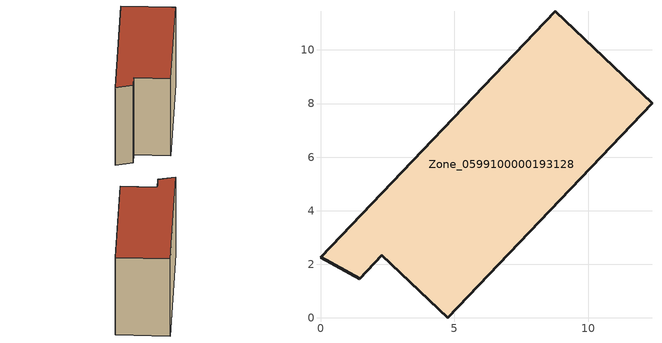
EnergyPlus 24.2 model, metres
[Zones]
Zone_0599100000193128
 floor ground (C_G): 2.29,2.34 1.47,1.47 0,2.26 8.75,11.45 12.37,8.02 4.74,0 z1.18
 wall outside (C_F): 8.75,11.45 0,2.26 1.47,1.47 2.29,2.34 4.74,0 12.37,8.02 8.75,11.45 z1.18:9.81
 roof outside (C_R): 4.74,0 12.37,8.02 8.75,11.45 0,2.26 1.47,1.47 2.29,2.34 z9.81
[BUILDING]
Pand.0599100000193128: North Axis=0; Terrain=City; Loads Convergence Tolerance Value=0.04; Temperature Convergence Tolerance Value=0.4; Solar Distribution=FullExterior; Maximum Number of Warmup Days=25; Minimum Number of Warmup Days=1
[Site:Location]
Rotterdam.The.Hague.AP_ZH_NLD Design_Conditions: Latitude=51.96; Longitude=4.45; Time Zone=1; Elevation=-4.5
[SITE:GROUNDTEMPERATURE:BUILDINGSURFACE]
18, 18, 18, 18, 18, 18, 18, 18, 18, 18, 18, 18
[MATERIAL] Thermal Absorptance=0.9; Solar Absorptance=0.7; Visible Absorptance=0.7
Name | Roughness | Thickness | Conductivity | Density | Specific Heat
G.TI.1975-1991 | MediumSmooth | 0.15 | 0.288461 | 540 | 1210
F.TI.1975-1991 | Rough | 0.3 | 0.230769 | 1920 | 840
R.TI.1975-1991 | MediumRough | 0.2 | 0.153846 | 1500 | 1000
[CONSTRUCTION]
C_G: G.TI.1975-1991
C_F: F.TI.1975-1991
C_R: R.TI.1975-1991
[ZONE]
Zone_0599100000193128: Type=1; Multiplier=1; Ceiling Height=Autocalculate; Volume=Autocalculate; Floor Area=autocalculate; Part of Total Floor Area=Yes
[ZONEINFILTRATION:DESIGNFLOWRATE]
Infil_Zone_0599100000193128: Zone or ZoneList or Space or SpaceList=Zone_0599100000193128; Schedule=AlwaysOn; Design Flow Rate Calculation Method=Flow/Area; Flow Rate per Floor Area=0.003; Constant Term Coefficient=1; Temperature Term Coefficient=0; Velocity Term Coefficient=0; Velocity Squared Term Coefficient=0
[HVACTEMPLATE:ZONE:IDEALLOADSAIRSYSTEM]
Zone_0599100000193128: Maximum Heating Supply Air Temperature=50; Minimum Cooling Supply Air Temperature=13; Maximum Heating Supply Air Humidity Ratio=0.0156; Minimum Cooling Supply Air Humidity Ratio=0.0077; Heating Limit=NoLimit; Cooling Limit=NoLimit; Dehumidification Control Type=ConstantSensibleHeatRatio; Cooling Sensible Heat Ratio=0.7; Dehumidification Setpoint=60; Humidification Control Type=None; Humidification Setpoint=30; Outdoor Air Method=None; Outdoor Air Flow Rate per Person=0.00944; Outdoor Air Flow Rate per Zone Floor Area=0; Outdoor Air Flow Rate per Zone=0; Demand Controlled Ventilation Type=None; Outdoor Air Economizer Type=NoEconomizer; Heat Recovery Type=None; Sensible Heat Recovery Effectiveness=0.7; Latent Heat Recovery Effectiveness=0.65
[ZONECONTROL:THERMOSTAT]
ThermostatControl_Zone_0599100000193128: Zone or ZoneList=Zone_0599100000193128; Control Type Schedule=DualSetpointControlType; Control 1=Thermostat_Zone_0599100000193128; Temperature Difference Between Cutout And Setpoint=0
[THERMOSTATSETPOINT:DUALSETPOINT]
Thermostat_Zone_0599100000193128: Heating Setpoint Temperature Schedule=HeatingSetpoint_Zone_0599100000193128; Cooling Setpoint Temperature Schedule=CoolingSetpoint_Zone_0599100000193128
[SCHEDULE:COMPACT]
HeatingSetpoint_Zone_0599100000193128: Through: 12/31, For: AllDays, Until: 24:00, 21
CoolingSetpoint_Zone_0599100000193128: Through: 12/31, For: AllDays, Until: 24:00, 24
DualSetpointControlType: Through: 12/31, For: AllDays, Until: 24:00, 4
AlwaysOn: Through: 12/31, For: AllDays, Until: 24:00, 1
